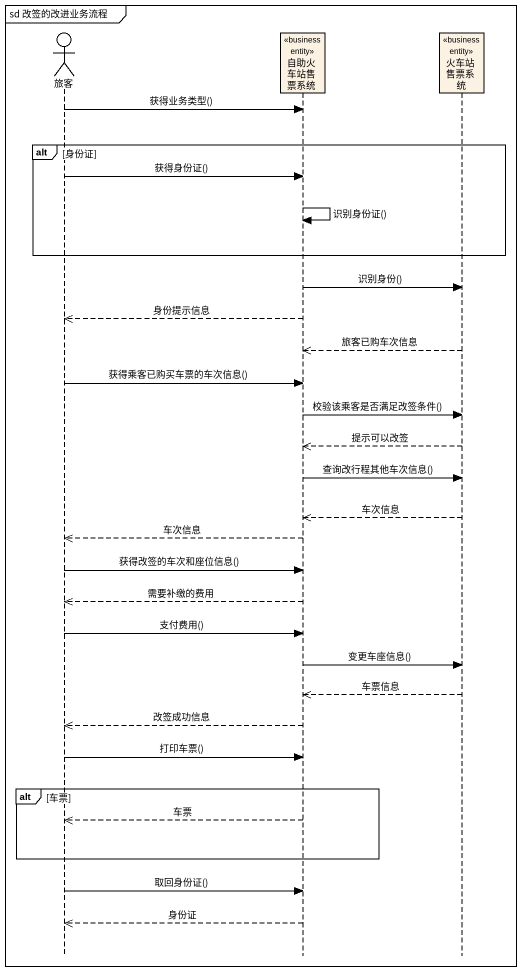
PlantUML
@startuml
mainframe sd 改签的改进业务流程
hide footbox
actor 旅客
participant 自助火车站售票系统 <<business entity>>
participant 火车站售票系统 <<business entity>>

旅客 -> 自助火车站售票系统 : 获得业务类型()
alt 身份证
  旅客 -> 自助火车站售票系统 : 获得身份证()
  自助火车站售票系统 -> 自助火车站售票系统 : 识别身份证()
end
自助火车站售票系统 -> 火车站售票系统 : 识别身份()
自助火车站售票系统 -->> 旅客 : 身份提示信息
火车站售票系统 -->> 自助火车站售票系统 : 旅客已购车次信息
旅客 -> 自助火车站售票系统 : 获得乘客已购买车票的车次信息()
自助火车站售票系统 -> 火车站售票系统 : 校验该乘客是否满足改签条件()
火车站售票系统 -->> 自助火车站售票系统 : 提示可以改签
自助火车站售票系统 -> 火车站售票系统 : 查询改行程其他车次信息()
火车站售票系统 -->> 自助火车站售票系统 : 车次信息
自助火车站售票系统 -->> 旅客 : 车次信息
旅客 -> 自助火车站售票系统 : 获得改签的车次和座位信息()
自助火车站售票系统 -->> 旅客 : 需要补缴的费用
旅客 -> 自助火车站售票系统 : 支付费用()
自助火车站售票系统 -> 火车站售票系统 : 变更车座信息()
火车站售票系统 -->> 自助火车站售票系统 : 车票信息
自助火车站售票系统 -->> 旅客 : 改签成功信息
旅客 -> 自助火车站售票系统 : 打印车票()
alt 车票
  自助火车站售票系统 -->> 旅客 : 车票
end
旅客 -> 自助火车站售票系统 : 取回身份证()
自助火车站售票系统 -->> 旅客 : 身份证
@enduml
